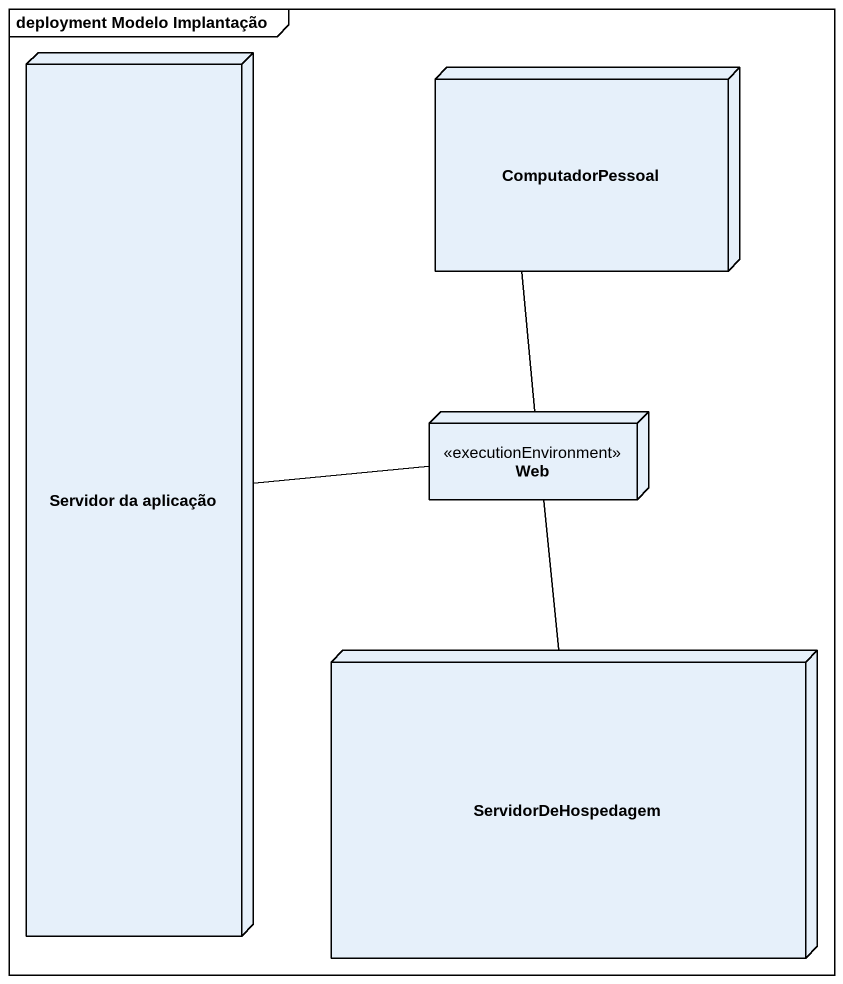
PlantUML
@startuml
mainframe deployment Modelo Implantação
node "Servidor da aplicação" as Servidor_da_aplicação
node ComputadorPessoal
node Web <<executionEnvironment>>
node ServidorDeHospedagem
Servidor_da_aplicação -right- Web
ComputadorPessoal -- Web
ServidorDeHospedagem -up- Web
@enduml
